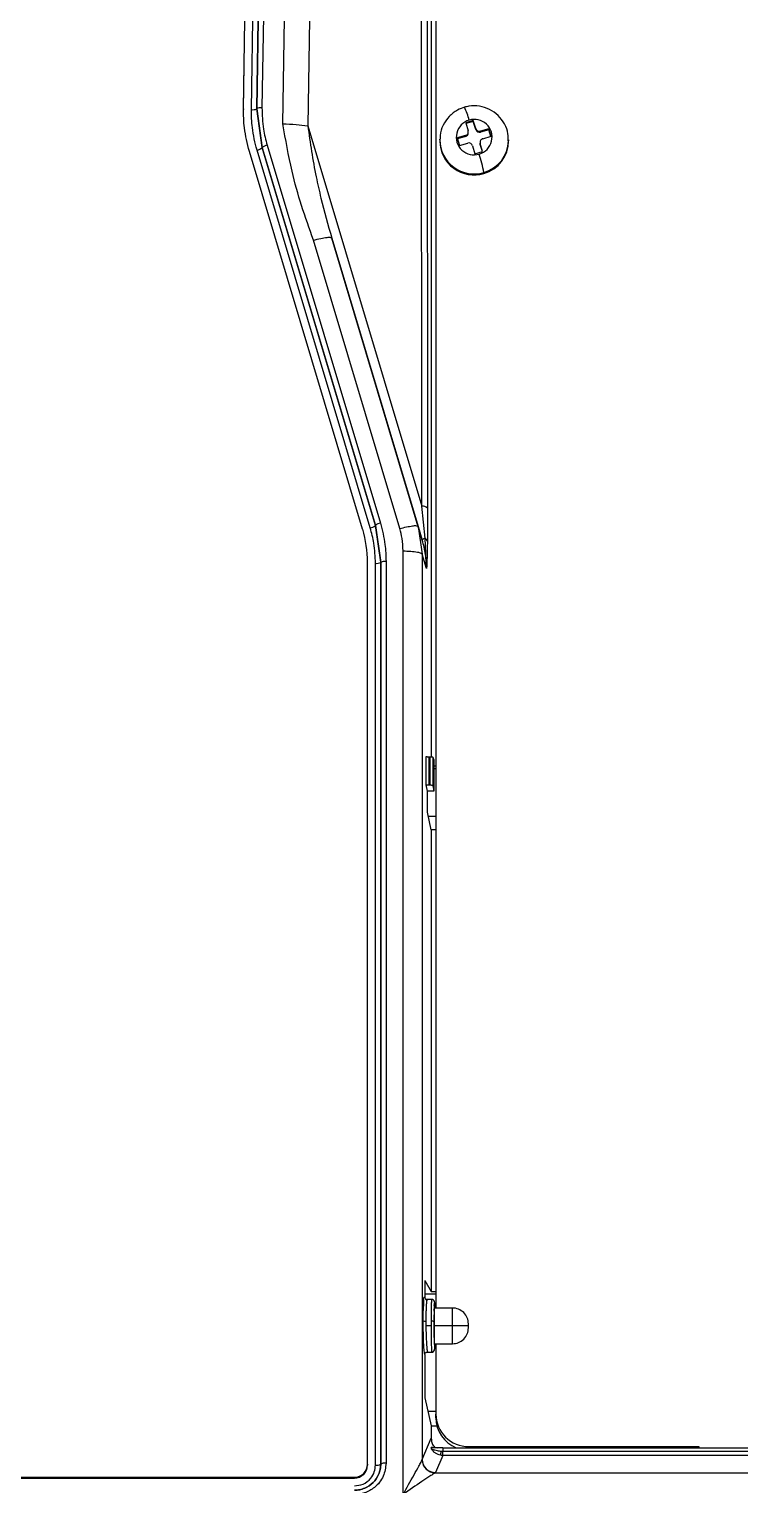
# Model space of a CAD drawing. Header units: millimetres. Extents: x -356 to 237, y 0 to 365.
# Drawn here: x 148.54 to 151.23, y 24.63 to 30.13 of the extents above; entities that cross this region are included whole.
import ezdxf

# ---------------------------------------------------------------- set-up
doc = ezdxf.new("R2010")
doc.units = ezdxf.units.MM

msp = doc.modelspace()

# ---------------------------------------------------------------- linework, layer by layer
at = {"color": 7, "linetype": 'Continuous', "lineweight": 25}
for p, q in [((149.501, 29.7763), (149.5356, 32.0206)), ((149.6294, 31.9981), (149.595, 29.769)), ((150.0266, 28.3303), (150.0241, 31.8228)), ((149.3517, 29.8336), (149.3822, 31.808)), ((149.3517, 29.8301), (149.3822, 31.8046)), ((149.3817, 29.83), (149.4122, 31.8043)), ((149.4017, 29.8333), (149.4322, 31.8076)), ((149.4321, 31.8074), (149.4017, 29.8331)), ((149.4522, 31.8107), (149.4217, 29.8364)), ((150.0457, 31.7837), (150.0481, 28.3234)), ((150.062, 31.6182), (150.062, 27.3827)), ((150.0794, 31.5347), (150.0794, 25.298)), ((149.3517, 29.8336), (149.3517, 29.8301)), ((149.4221, 29.6863), (149.4017, 29.8333)), ((149.4017, 29.8331), (149.4017, 29.8333)), ((149.4017, 29.8331), (149.4221, 29.6862)), ((150.2212, 29.7889), (150.1925, 29.7805)), ((150.2212, 29.7854), (150.1934, 29.7773)), ((150.2303, 29.7587), (150.2212, 29.7889)), ((150.2212, 29.7854), (150.2212, 29.7889)), ((150.2303, 29.7552), (150.2212, 29.7854)), ((149.595, 29.769), (150.0266, 28.3303)), ((150.1914, 29.732), (150.1607, 29.723)), ((150.1914, 29.7285), (150.1914, 29.732)), ((150.1925, 29.7805), (150.2015, 29.7503)), ((150.2021, 29.7427), (150.2021, 29.7461)), ((150.2303, 29.7552), (150.2303, 29.7587)), ((150.2796, 29.7576), (150.2489, 29.7487)), ((150.2796, 29.7541), (150.2489, 29.7452)), ((150.2489, 29.7452), (150.2489, 29.7487)), ((150.2881, 29.7293), (150.2796, 29.7576)), ((150.2796, 29.7541), (150.2796, 29.7576)), ((150.2871, 29.729), (150.2796, 29.7541)), ((149.8314, 28.2484), (149.4029, 29.6772)), ((149.8506, 28.2575), (149.4221, 29.6863)), ((149.4221, 29.6863), (149.4221, 29.6862)), ((149.4221, 29.6862), (149.8506, 28.2574)), ((149.4413, 29.6953), (149.8698, 28.2665)), ((150.0944, 29.7154), (150.0944, 29.7187)), ((150.0944, 29.7154), (150.0944, 29.7114)), ((150.1607, 29.723), (150.1692, 29.6947)), ((150.1914, 29.7285), (150.1616, 29.7198)), ((150.1692, 29.6947), (150.1999, 29.7036)), ((150.2185, 29.6936), (150.2275, 29.6634)), ((150.2467, 29.7062), (150.2467, 29.7027)), ((150.2563, 29.6718), (150.2473, 29.702)), ((150.2473, 29.6985), (150.2473, 29.702)), ((150.2554, 29.6715), (150.2473, 29.6985)), ((150.2574, 29.7203), (150.2881, 29.7293)), ((150.3544, 29.7154), (150.3543, 29.712)), ((150.3544, 29.7114), (150.3544, 29.7154)), ((149.8026, 28.2433), (149.3742, 29.672)), ((150.2275, 29.6634), (150.2563, 29.6718)), ((150.2612, 29.5926), (150.2612, 29.5886)), ((149.9432, 28.2454), (149.6162, 29.3359)), ((149.6857, 29.3441), (150.0127, 28.2537)), ((150.0283, 28.2018), (149.6857, 29.3441)), ((150.0388, 28.2092), (150.0266, 28.3303)), ((149.871, 28.1181), (149.8506, 28.2575)), ((149.8506, 28.2574), (149.8506, 28.2575)), ((149.8506, 28.2574), (149.871, 28.1179)), ((150.0127, 28.2537), (150.028, 28.1492)), ((150.0127, 28.2537), (150.0283, 28.2018)), ((150.0446, 28.0941), (150.0388, 28.2092)), ((149.9555, 24.5926), (149.9555, 28.1612)), ((150.028, 28.1492), (150.028, 24.7249)), ((150.0446, 28.0941), (150.028, 28.1492)), ((149.821, 24.7072), (149.821, 28.1178)), ((149.851, 24.7039), (149.851, 28.1145)), ((149.871, 24.7074), (149.871, 28.1181)), ((149.871, 28.1181), (149.871, 28.1179)), ((149.871, 28.1179), (149.871, 24.7073)), ((149.891, 28.1215), (149.891, 24.7108)), ((150.0427, 27.2771), (150.0427, 27.3839)), ((150.0527, 27.3828), (150.0527, 27.2749)), ((150.0527, 27.3828), (150.0577, 27.3828)), ((150.0577, 27.2749), (150.0577, 27.3828)), ((150.0677, 27.3816), (150.0677, 27.2728)), ((150.0677, 27.3816), (150.0724, 27.3706)), ((150.0724, 27.3706), (150.0724, 27.2524)), ((150.0724, 27.3479), (150.0794, 27.3479)), ((150.0724, 27.3386), (150.0794, 27.3386)), ((150.0724, 27.3385), (150.0794, 27.3385)), ((150.0484, 27.2524), (150.0427, 27.2771)), ((150.0577, 27.2749), (150.0527, 27.2749)), ((150.0677, 27.2728), (150.0724, 27.2524)), ((150.0484, 27.1736), (150.0484, 27.2524)), ((150.0724, 27.2524), (150.0484, 27.2524)), ((150.062, 27.1063), (150.0484, 27.1736)), ((150.0515, 27.1584), (150.0794, 27.1584)), ((150.062, 27.1063), (150.062, 25.3609)), ((150.0794, 27.1063), (150.062, 27.1063)), ((150.0375, 25.4019), (150.062, 25.3609)), ((150.0375, 25.4019), (150.0375, 25.3388)), ((150.0366, 25.3389), (150.0375, 25.3388)), ((150.0375, 25.3515), (150.0794, 25.3515)), ((150.0375, 25.3515), (150.0794, 25.3515)), ((150.0375, 25.3384), (150.0377, 25.3367)), ((150.0646, 25.3305), (150.0416, 25.3305)), ((150.062, 25.3609), (150.0794, 25.3609)), ((150.1425, 25.298), (150.0732, 25.298)), ((150.0745, 25.3192), (150.0745, 25.297)), ((150.1425, 25.2305), (150.1425, 25.298)), ((150.0417, 25.2479), (150.0418, 25.2305)), ((150.0629, 25.2305), (150.0418, 25.2305)), ((150.0629, 25.2305), (150.0629, 25.2479)), ((150.1425, 25.2305), (150.0733, 25.2305)), ((150.2025, 25.2305), (150.1425, 25.2305)), ((150.1425, 25.163), (150.1425, 25.2305)), ((150.2025, 25.2305), (150.2025, 25.238)), ((150.2025, 25.223), (150.2025, 25.2305)), ((150.0745, 25.164), (150.0745, 25.1419)), ((150.0745, 25.163), (150.1425, 25.163)), ((150.0794, 25.163), (150.0794, 24.8971)), ((150.0375, 25.1222), (150.0375, 24.9586)), ((150.0417, 25.1305), (150.0646, 25.1305)), ((150.0462, 25.1309), (150.046, 25.1311)), ((150.0642, 25.1311), (150.0645, 25.132)), ((150.0375, 24.9586), (150.062, 24.853)), ((150.0491, 24.9084), (150.0794, 24.9084)), ((150.0794, 24.8832), (150.0794, 24.8971)), ((150.062, 24.853), (150.062, 24.8052)), ((150.062, 24.853), (150.0832, 24.853)), ((150.028, 24.7249), (150.062, 24.8052)), ((150.0631, 24.7703), (150.0855, 24.7694)), ((150.1054, 24.7405), (150.0779, 24.6757)), ((150.1054, 24.7549), (150.1001, 24.7551)), ((150.1054, 24.7694), (150.1054, 24.7549)), ((150.1054, 24.7694), (157.0434, 24.7694)), ((150.1054, 24.7405), (150.1054, 24.7549)), ((157.0434, 24.7549), (150.1054, 24.7549)), ((157.0434, 24.7405), (150.1054, 24.7405)), ((150.2044, 24.774), (151.0744, 24.774)), ((150.2044, 24.774), (150.2044, 24.7694)), ((151.0744, 24.774), (151.0744, 24.7694)), ((149.8064, 24.6724), (149.8064, 24.6689)), ((149.821, 24.7072), (149.821, 24.7037)), ((149.869, 24.6874), (149.871, 24.7074)), ((149.871, 24.7073), (149.8699, 24.6966)), ((149.871, 24.7073), (149.871, 24.7074)), ((150.0771, 24.6745), (157.0069, 24.6745)), ((145.6393, 24.6579), (149.7711, 24.6579)), ((145.6393, 24.6545), (149.7711, 24.6545)), ((149.7711, 24.6579), (149.7711, 24.6545))]:
    msp.add_line(p, q, dxfattribs=at)
at = {"color": 7, "linetype": 'Continuous', "lineweight": 25, "flags": 128}
msp.add_lwpolyline([(150.2473, 29.6985), (150.2467, 29.7014), (150.2467, 29.7027)], dxfattribs=at)
at = {"color": 7, "linetype": 'Continuous', "lineweight": 25}
for centre, radius, start, end in [((149.3869, 29.8622), 0.0326, 260.7832, 296.9092), ((149.4165, 29.8042), 0.0326, 80.7635, 116.9289), ((150.2237, 29.726), 0.0671, 106.0784, 287.2645), ((149.9927, 29.7425), 0.2178, 12.7015, 26.3475), ((150.2251, 29.7263), 0.0671, 286.0757, 107.2673), ((150.1874, 29.7461), 0.0147, 285.7479, 16.3821), ((150.1873, 29.7427), 0.0148, 285.895, 359.7181), ((150.2447, 29.7631), 0.015, 197.1147, 286.4897), ((150.2447, 29.7596), 0.015, 197.1147, 286.4897), ((149.3963, 29.7163), 0.0396, 279.602, 310.632), ((149.4479, 29.6562), 0.0396, 99.6251, 130.6088), ((150.2239, 29.7166), 0.1295, 180.5258, 286.7471), ((150.2239, 29.7126), 0.1295, 180.5258, 286.7471), ((150.2041, 29.6892), 0.015, 17.1076, 106.4848), ((150.2614, 29.7061), 0.0147, 105.7524, 196.3551), ((150.2261, 29.716), 0.1283, 285.8497, 358.2417), ((150.2262, 29.712), 0.1282, 285.8457, 359.7457), ((149.7437, 29.4985), 0.526, 10.3015, 18.0983), ((150.0276, 28.2962), 0.0341, 52.8548, 91.702), ((149.8248, 28.2874), 0.0396, 279.5905, 310.6327), ((149.8764, 28.2275), 0.0396, 99.5931, 130.6301), ((149.3839, 28.1177), 0.4372, 0.01, 16.6959), ((150.0431, 28.1919), 0.0178, 104.1222, 146.2998), ((150.029, 28.193), 0.0188, 11.7908, 58.9398), ((149.8558, 28.1471), 0.0329, 261.7217, 297.6431), ((149.8863, 28.0889), 0.0329, 81.7157, 117.6535), ((150.1425, 25.238), 0.06, 359.9985, 90.0015), ((150.0395, 25.2653), 0.0176, 243.9188, 277.3487), ((150.0653, 25.2316), 0.0165, 62.3616, 98.2781), ((150.1425, 25.223), 0.06, 269.9985, 0.0015), ((150.2035, 24.898), 0.1241, 180.4441, 270.4338), ((150.2025, 24.8837), 0.1231, 180.2347, 248.0724), ((150.078, 24.725), 0.0505, 182.2647, 268.9743), ((150.0781, 24.7258), 0.0502, 181.0957, 269.7561), ((149.9526, 24.7784), 0.1493, 345.5593, 351.0198), ((149.7711, 24.7083), 0.0504, 269.9315, 314.4575), ((149.7711, 24.7048), 0.0504, 269.9315, 314.4575), ((149.7722, 24.7072), 0.0489, 314.4602, 359.9084), ((149.7722, 24.7038), 0.0489, 314.4602, 359.9084), ((149.8558, 24.7364), 0.0329, 261.7287, 297.6492), ((149.8863, 24.6783), 0.0329, 81.7157, 117.6535)]:
    msp.add_arc(centre, radius, start, end, dxfattribs=at)
for points, knots in [([(150.3529, 29.712), (150.3532, 29.7208), (150.3539, 29.743), (150.3407, 29.7769), (150.3167, 29.8092), (150.2834, 29.8326), (150.2446, 29.8448), (150.2116, 29.8451), (150.1932, 29.8405), (150.1879, 29.8392)], [0, 0, 0, 0, 0.10833, 0.272454, 0.436554, 0.600994, 0.765995, 0.931566, 1, 1, 1, 1]), ([(149.3742, 29.672), (149.3666, 29.7017), (149.3532, 29.7548), (149.3521, 29.8095), (149.3517, 29.8336)], [0, 0, 0, 0, 0.5599829, 1, 1, 1, 1]), ([(149.4029, 29.6772), (149.3958, 29.7054), (149.3831, 29.7556), (149.3821, 29.8073), (149.3817, 29.83)], [0, 0, 0, 0, 0.560139, 1, 1, 1, 1]), ([(149.4217, 29.8364), (149.4224, 29.8096), (149.4238, 29.7618), (149.4359, 29.7157), (149.4413, 29.6953)], [0, 0, 0, 0, 0.559831, 1, 1, 1, 1]), ([(150.1879, 29.8392), (150.179, 29.8359), (150.1574, 29.8282), (150.1282, 29.8052), (150.1056, 29.7718), (150.0945, 29.7413), (150.0956, 29.7233), (150.0958, 29.7188)], [0, 0, 0, 0, 0.174148, 0.421683, 0.669302, 0.916081, 1, 1, 1, 1]), ([(149.6162, 29.3359), (149.6008, 29.3795), (149.5705, 29.4656), (149.5292, 29.6122), (149.5113, 29.7165), (149.501, 29.7763)], [0, 0, 0, 0, 0.304285, 0.600699, 1, 1, 1, 1]), ([(149.501, 29.7763), (149.5177, 29.7759), (149.5491, 29.775), (149.5803, 29.7709), (149.595, 29.769)], [0, 0, 0, 0, 0.5302775, 1, 1, 1, 1]), ([(149.595, 29.769), (149.6043, 29.7043), (149.6176, 29.6125), (149.6499, 29.471), (149.6715, 29.3944), (149.6857, 29.3441)], [0, 0, 0, 0, 0.450803, 0.639573, 1, 1, 1, 1]), ([(149.6162, 29.3359), (149.6255, 29.3385), (149.6429, 29.3433), (149.6641, 29.3461), (149.6792, 29.3484), (149.6842, 29.3451), (149.6857, 29.3441)], [0, 0, 0, 0, 0.403014, 0.7532, 0.925738, 1, 1, 1, 1]), ([(150.0481, 28.3234), (150.0481, 28.2971), (150.0481, 28.255), (150.0477, 28.2128), (150.0475, 28.1969)], [0, 0, 0, 0, 0.62272, 1, 1, 1, 1]), ([(149.851, 28.1145), (149.85, 28.1399), (149.8481, 28.1853), (149.8365, 28.2291), (149.8314, 28.2484)], [0, 0, 0, 0, 0.559827, 1, 1, 1, 1]), ([(149.8698, 28.2665), (149.8766, 28.2398), (149.8888, 28.1922), (149.8903, 28.1431), (149.891, 28.1215)], [0, 0, 0, 0, 0.560152, 1, 1, 1, 1]), ([(149.9432, 28.2454), (149.9518, 28.2478), (149.9676, 28.2523), (149.9885, 28.2553), (150.004, 28.2583), (150.0106, 28.2548), (150.0127, 28.2537)], [0, 0, 0, 0, 0.373928, 0.689182, 0.903807, 1, 1, 1, 1]), ([(149.9555, 28.1612), (149.9548, 28.1771), (149.9537, 28.2057), (149.9464, 28.2333), (149.9432, 28.2454)], [0, 0, 0, 0, 0.559519, 1, 1, 1, 1]), ([(150.0446, 28.0941), (150.0439, 28.112), (150.0424, 28.1485), (150.0331, 28.1838), (150.0283, 28.2018)], [0, 0, 0, 0, 0.490826, 1, 1, 1, 1]), ([(150.0475, 28.1969), (150.0471, 28.1767), (150.0465, 28.1424), (150.0452, 28.1081), (150.0446, 28.0941)], [0, 0, 0, 0, 0.589297, 1, 1, 1, 1]), ([(149.9555, 28.1612), (149.9652, 28.161), (149.9836, 28.1608), (150.0059, 28.1575), (150.0215, 28.1551), (150.0264, 28.1506), (150.028, 28.1492)], [0, 0, 0, 0, 0.3895258, 0.7370236, 0.9162742, 1, 1, 1, 1]), ([(150.0427, 27.3839), (150.043, 27.3838), (150.0442, 27.3832), (150.0466, 27.3831), (150.0496, 27.3828), (150.0516, 27.3828), (150.0527, 27.3828)], [0, 0, 0, 0, 0.113703, 0.391473, 0.69, 1, 1, 1, 1]), ([(150.0577, 27.3828), (150.059, 27.3828), (150.0616, 27.3828), (150.0646, 27.3824), (150.0667, 27.3822), (150.0675, 27.3818), (150.0677, 27.3816)], [0, 0, 0, 0, 0.394516, 0.7454, 0.923924, 1, 1, 1, 1]), ([(150.0527, 27.2749), (150.0513, 27.275), (150.0488, 27.275), (150.0457, 27.2756), (150.0435, 27.2761), (150.0429, 27.2768), (150.0427, 27.2771)], [0, 0, 0, 0, 0.3832023, 0.7266187, 0.9071632, 1, 1, 1, 1]), ([(150.0677, 27.2728), (150.0674, 27.2731), (150.0663, 27.2741), (150.0638, 27.2745), (150.0608, 27.2749), (150.0588, 27.2749), (150.0577, 27.2749)], [0, 0, 0, 0, 0.131666, 0.408061, 0.699133, 1, 1, 1, 1]), ([(150.0317, 25.2495), (150.0312, 25.2647), (150.0303, 25.2918), (150.0368, 25.3139), (150.0315, 25.3397), (150.0362, 25.339), (150.0366, 25.3389)], [0, 0, 0, 0, 0.472689, 0.8462738, 0.9892764, 1, 1, 1, 1]), ([(150.0375, 25.3388), (150.0375, 25.3388), (150.0375, 25.3386), (150.0375, 25.3385), (150.0375, 25.3384)], [0, 0, 0, 0, 0.557659, 1, 1, 1, 1]), ([(150.0377, 25.3367), (150.0379, 25.3361), (150.0382, 25.3349), (150.0395, 25.3325), (150.0416, 25.3301), (150.0448, 25.328), (150.0469, 25.3273), (150.048, 25.327)], [0, 0, 0, 0, 0.12121, 0.251741, 0.538015, 0.776444, 1, 1, 1, 1]), ([(150.0465, 25.3305), (150.0462, 25.3302), (150.0446, 25.3286), (150.0447, 25.3227), (150.0432, 25.3136), (150.0427, 25.3005), (150.0421, 25.2845), (150.0418, 25.2666), (150.0417, 25.2542), (150.0417, 25.2479)], [0, 0, 0, 0, 0.0138871, 0.0830183, 0.1928258, 0.3559671, 0.5525484, 0.7709726, 1, 1, 1, 1]), ([(150.0629, 25.2479), (150.0629, 25.2598), (150.0629, 25.2771), (150.0631, 25.2978), (150.0632, 25.3142), (150.0638, 25.3191), (150.0638, 25.3315), (150.0642, 25.3301), (150.0642, 25.3299)], [0, 0, 0, 0, 0.428202, 0.618375, 0.779624, 0.950794, 0.995418, 1, 1, 1, 1]), ([(150.0744, 25.3199), (150.0742, 25.3215), (150.0739, 25.3237), (150.0725, 25.3262), (150.0714, 25.3275), (150.0704, 25.3283), (150.0696, 25.3289), (150.0687, 25.3294), (150.0676, 25.3299), (150.066, 25.3304), (150.0648, 25.3305), (150.0642, 25.3305)], [0, 0, 0, 0, 0.2847266, 0.4078697, 0.5279804, 0.5886991, 0.6497098, 0.7104338, 0.7708405, 0.8886947, 1, 1, 1, 1]), ([(150.0733, 25.2305), (150.0734, 25.2372), (150.0735, 25.2505), (150.0725, 25.27), (150.0757, 25.2832), (150.0709, 25.2957), (150.0742, 25.2969), (150.0743, 25.2969)], [0, 0, 0, 0, 0.303621, 0.603616, 0.844792, 0.996542, 1, 1, 1, 1]), ([(150.0745, 25.3192), (150.0742, 25.3187), (150.0712, 25.3126), (150.0745, 25.2966), (150.0725, 25.2731), (150.0728, 25.2555), (150.0729, 25.2462)], [0, 0, 0, 0, 0.020757, 0.279833, 0.618875, 1, 1, 1, 1]), ([(150.0375, 25.1222), (150.0366, 25.1281), (150.0339, 25.1461), (150.033, 25.1767), (150.0319, 25.2133), (150.0318, 25.2375), (150.0317, 25.2495)], [0, 0, 0, 0, 0.139459, 0.429583, 0.717882, 1, 1, 1, 1]), ([(150.0418, 25.2305), (150.042, 25.2188), (150.0423, 25.1963), (150.0437, 25.1661), (150.045, 25.1471), (150.0462, 25.1381), (150.0467, 25.1349), (150.0475, 25.1325), (150.048, 25.1309)], [0, 0, 0, 0, 0.350102, 0.677228, 0.904963, 0.92313, 0.949728, 1, 1, 1, 1]), ([(150.0645, 25.132), (150.0643, 25.1341), (150.064, 25.139), (150.0637, 25.1504), (150.0633, 25.1702), (150.063, 25.1981), (150.063, 25.2195), (150.0629, 25.2305)], [0, 0, 0, 0, 0.061392, 0.150659, 0.347413, 0.664078, 1, 1, 1, 1]), ([(150.0729, 25.2462), (150.0729, 25.2335), (150.0729, 25.2087), (150.0734, 25.1772), (150.0737, 25.1551), (150.0743, 25.1452), (150.0745, 25.1419)], [0, 0, 0, 0, 0.363943, 0.713084, 0.906021, 1, 1, 1, 1]), ([(150.0745, 25.164), (150.0743, 25.1671), (150.0738, 25.1763), (150.0736, 25.1919), (150.0734, 25.2111), (150.0733, 25.224), (150.0733, 25.2305)], [0, 0, 0, 0, 0.137166, 0.417742, 0.703884, 1, 1, 1, 1]), ([(150.0375, 25.1226), (150.0375, 25.1233), (150.0377, 25.1246), (150.0385, 25.1264), (150.0397, 25.1281), (150.0417, 25.1297), (150.0445, 25.1309), (150.0468, 25.1309), (150.048, 25.1309)], [0, 0, 0, 0, 0.129724, 0.261322, 0.396204, 0.537854, 0.770397, 1, 1, 1, 1]), ([(150.0375, 25.1226), (150.0375, 25.1226), (150.0375, 25.1224), (150.0375, 25.1223), (150.0375, 25.1222)], [0, 0, 0, 0, 0.558, 1, 1, 1, 1]), ([(150.0642, 25.1305), (150.0648, 25.1306), (150.066, 25.1306), (150.0678, 25.1311), (150.0695, 25.132), (150.0717, 25.1336), (150.0737, 25.1367), (150.0742, 25.1396), (150.0744, 25.1411)], [0, 0, 0, 0, 0.1083391, 0.2226939, 0.341418, 0.463289, 0.7187163, 1, 1, 1, 1]), ([(150.0645, 25.132), (150.0653, 25.1321), (150.0671, 25.1322), (150.0695, 25.1333), (150.0715, 25.1347), (150.0732, 25.1368), (150.0743, 25.1393), (150.0744, 25.1411), (150.0745, 25.1419)], [0, 0, 0, 0, 0.1721357, 0.3406255, 0.4972818, 0.6370329, 0.8563341, 1, 1, 1, 1]), ([(150.062, 24.8052), (150.0625, 24.8), (150.0635, 24.7894), (150.0693, 24.777), (150.0749, 24.7714), (150.0767, 24.7696)], [0, 0, 0, 0, 0.397239, 0.806665, 1, 1, 1, 1]), ([(149.9555, 24.5926), (149.9693, 24.6175), (149.9891, 24.6534), (150.0119, 24.694), (150.0224, 24.7124), (150.0261, 24.7202), (150.0275, 24.723)], [0, 0, 0, 0, 0.574128, 0.825759, 0.937038, 1, 1, 1, 1]), ([(150.0275, 24.723), (150.0276, 24.7234), (150.0278, 24.724), (150.0279, 24.7246), (150.028, 24.7249)], [0, 0, 0, 0, 0.5667752, 1, 1, 1, 1]), ([(150.0635, 24.7639), (150.0628, 24.7655), (150.0619, 24.7673), (150.0619, 24.7708), (150.0627, 24.7705), (150.0631, 24.7703)], [0, 0, 0, 0, 0.730551, 0.88045, 1, 1, 1, 1]), ([(150.1054, 24.7693), (150.0984, 24.7693), (150.0884, 24.7693), (150.076, 24.7696), (150.0688, 24.7698), (150.0643, 24.7701), (150.0623, 24.7702), (150.0621, 24.7702)], [0, 0, 0, 0, 0.485278, 0.689825, 0.859836, 0.98815, 1, 1, 1, 1]), ([(150.0972, 24.7412), (150.0939, 24.7419), (150.0874, 24.7435), (150.0782, 24.7483), (150.0698, 24.755), (150.0656, 24.7609), (150.0635, 24.7639)], [0, 0, 0, 0, 0.2376023, 0.4833566, 0.7373374, 1, 1, 1, 1]), ([(150.1001, 24.7551), (150.0954, 24.7558), (150.087, 24.7569), (150.0774, 24.7596), (150.0712, 24.7613), (150.0677, 24.7623), (150.0652, 24.7631), (150.0639, 24.7637), (150.0635, 24.7639)], [0, 0, 0, 0, 0.376866, 0.673498, 0.791197, 0.887019, 0.957459, 1, 1, 1, 1]), ([(150.1054, 24.7405), (150.1038, 24.7405), (150.1011, 24.7406), (150.0984, 24.741), (150.0972, 24.7412)], [0, 0, 0, 0, 0.560046, 1, 1, 1, 1]), ([(149.891, 24.7108), (149.8889, 24.6941), (149.8845, 24.6591), (149.8519, 24.6195), (149.8116, 24.5965), (149.7843, 24.5939), (149.7711, 24.5927)], [0, 0, 0, 0, 0.268395, 0.559967, 0.788212, 1, 1, 1, 1]), ([(149.7711, 24.6251), (149.7824, 24.6265), (149.8059, 24.6294), (149.8327, 24.6506), (149.8484, 24.6772), (149.8502, 24.6952), (149.851, 24.7039)], [0, 0, 0, 0, 0.272177, 0.564876, 0.79125, 1, 1, 1, 1]), ([(149.8699, 24.6966), (149.8697, 24.6935), (149.869, 24.6838), (149.8615, 24.6627), (149.8435, 24.6358), (149.8163, 24.618), (149.7913, 24.61), (149.7779, 24.6092), (149.7711, 24.6088)], [0, 0, 0, 0, 0.064632, 0.20026, 0.460197, 0.721564, 0.858837, 1, 1, 1, 1]), ([(149.7711, 24.6089), (149.7779, 24.6093), (149.7913, 24.6101), (149.8163, 24.6181), (149.8433, 24.636), (149.8622, 24.6627), (149.8672, 24.6811), (149.869, 24.6874)], [0, 0, 0, 0, 0.15094, 0.297732, 0.577261, 0.855102, 1, 1, 1, 1]), ([(150.0771, 24.6745), (150.0748, 24.6731), (150.0681, 24.669), (150.0511, 24.6582), (150.0124, 24.633), (149.9789, 24.6092), (149.9555, 24.5926)], [0, 0, 0, 0, 0.0543105, 0.1600089, 0.4129095, 1, 1, 1, 1]), ([(150.0779, 24.6757), (150.0778, 24.6755), (150.0776, 24.675), (150.0772, 24.6747), (150.0771, 24.6745)], [0, 0, 0, 0, 0.5232797, 1, 1, 1, 1])]:
    msp.add_open_spline(points, degree=3, knots=knots, dxfattribs=at)

doc.saveas('drawing.dxf')
